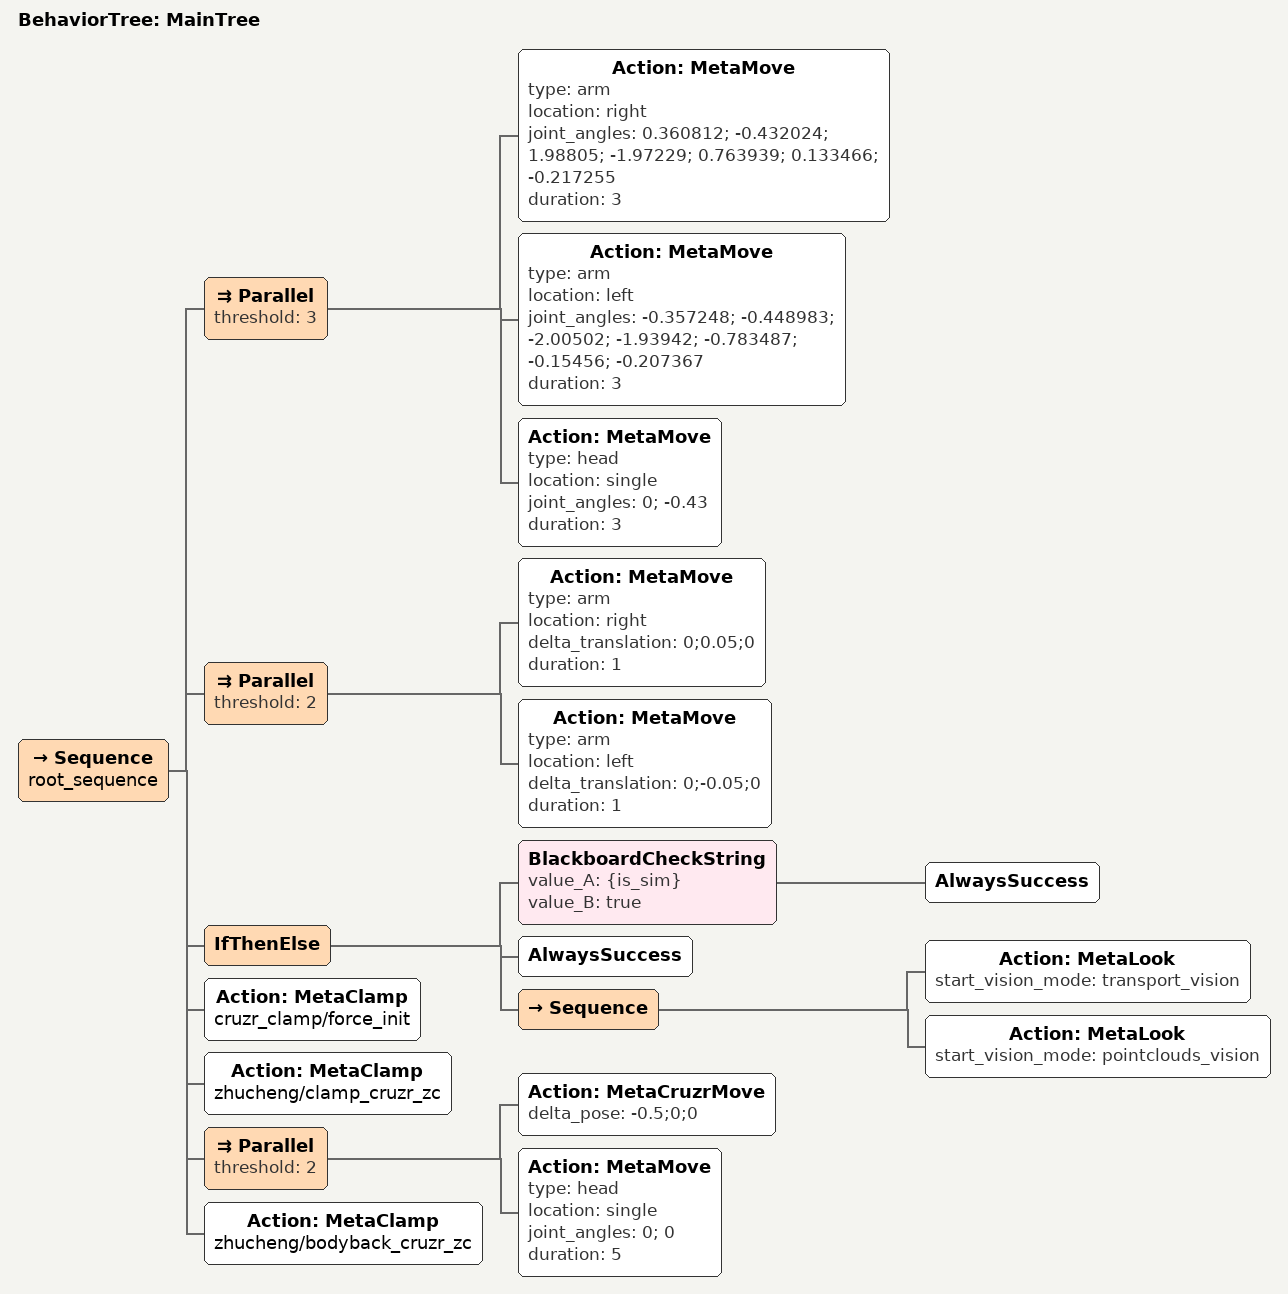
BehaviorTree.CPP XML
<root main_tree_to_execute="MainTree">
    <BehaviorTree ID="MainTree">
        <Sequence name="root_sequence">
            <Parallel threshold="3">
                <Action ID="MetaMove" type="arm" location="right"
                    joint_angles="0.360812; -0.432024;   1.98805;  -1.97229;  0.763939;  0.133466; -0.217255"
                    duration="3" />
                <Action ID="MetaMove" type="arm" location="left"
                    joint_angles="-0.357248; -0.448983;  -2.00502;  -1.93942; -0.783487;  -0.15456; -0.207367"
                    duration="3" />
                <Action ID="MetaMove" type="head" location="single"
                    joint_angles="0; -0.43" duration="3" />
            </Parallel>
            <Parallel threshold="2">
                <Action ID="MetaMove" type="arm" location="right"
                    delta_translation="0;0.05;0"
                    duration="1" />
                <Action ID="MetaMove" type="arm" location="left"
                    delta_translation="0;-0.05;0"
                    duration="1" />
            </Parallel>
            <IfThenElse>
                <BlackboardCheckString value_A="{is_sim}" value_B="true">
                    <AlwaysSuccess />
                </BlackboardCheckString>
                <AlwaysSuccess />
                <Sequence>
                    <Action ID="MetaLook" start_vision_mode="transport_vision" />
                    <Action ID="MetaLook" start_vision_mode="pointclouds_vision" />
                </Sequence>
            </IfThenElse>
            <Action ID="MetaClamp" name="cruzr_clamp/force_init" />
            <Action ID="MetaClamp" name="zhucheng/clamp_cruzr_zc" />
            <Parallel threshold="2">
                <Action ID="MetaCruzrMove" delta_pose="-0.5;0;0"/>
                <Action ID="MetaMove" type="head" location="single"
                    joint_angles="0; 0" duration="5" />
            </Parallel>
            <Action ID="MetaClamp" name="zhucheng/bodyback_cruzr_zc" />
        </Sequence>
    </BehaviorTree>
</root>
